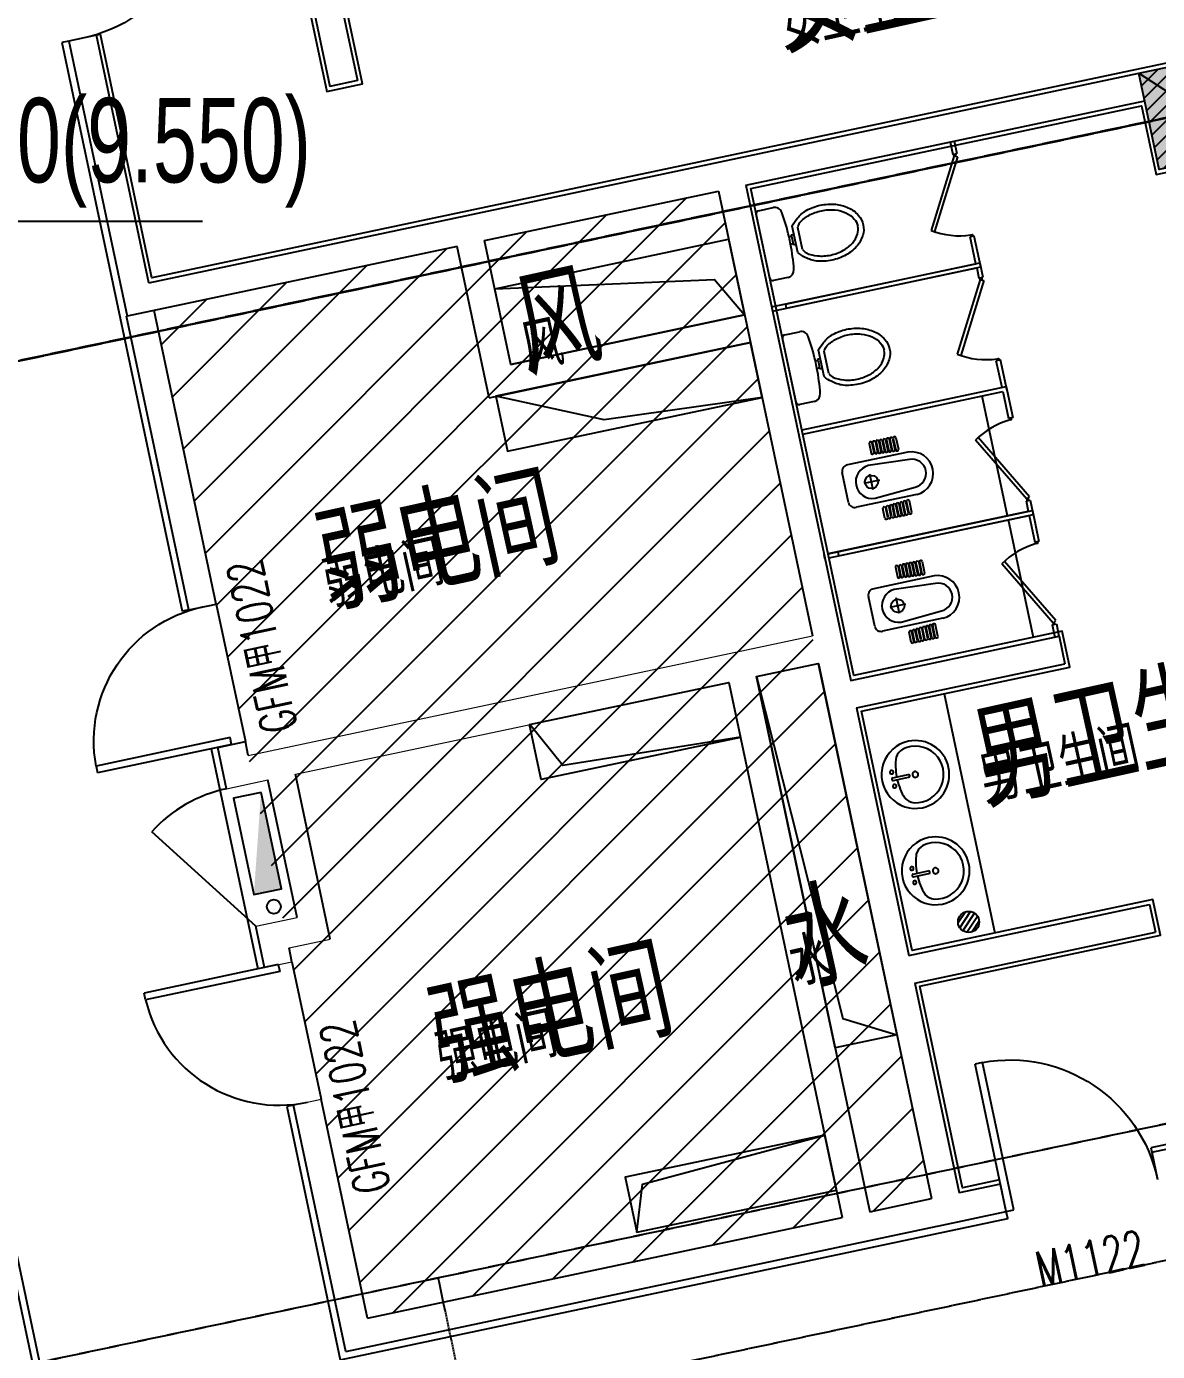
# Model space of a CAD drawing. Header units: millimetres. Extents: x -174040 to 151923, y -227569 to 142020.
# Drawn here: x -138195 to -130149, y 37442 to 46865 of the extents above; entities that cross this region are included whole.
import ezdxf
from ezdxf.enums import TextEntityAlignment as Align

# ---------------------------------------------------------------- set-up
doc = ezdxf.new("R2010")
doc.units = ezdxf.units.MM
doc.header["$LTSCALE"] = 5
doc.linetypes.add('E-RG-1F$0$$0$DOTE', pattern=[2.42, 2, -0.2, 0.02, -0.2])
doc.linetypes.add('XRE2$0$HIDDEN', pattern=[0.375, 0.25, -0.125])
for name, color, linetype in [('A—墙体', 7, 'Continuous'), ('A—设备管丼、主管符号', 50, 'Continuous'), ('A—轴线、尺寸', 1, 'Continuous'), ('A—门窗', 135, 'Continuous'), ('E-COLS-F3$0$0S-COLS-HATCH', 8, 'Continuous'), ('E-COLS-F3$0$0S-COLS-HATCH-I', 8, 'Continuous'), ('E-COLS-F3$0$0S-COLS-LINE', 4, 'Continuous'), ('E1-RI-3F$0$A-SYMB-DOOR', 4, 'Continuous'), ('I-平面-标高（总）', 40, 'Continuous'), ('I—平面—卫生间隔断（不到顶）', 48, 'Continuous'), ('I—平面—填充01(线状)', 8, 'Continuous'), ('I—平面—文字', 40, 'Continuous'), ('I—平面—文字（放大1：100）', 40, 'XRE2$0$HIDDEN'), ('I—平面—标高', 40, 'Continuous'), ('I—平面—洁具2', 44, 'Continuous'), ('I—平面—消防设施', 10, 'Continuous'), ('I—平面—装饰面层线', 192, 'Continuous'), ('I—平面—踏步', 80, 'Continuous'), ('I—平面—门', 22, 'Continuous'), ('I—平面—门编号', 22, 'Continuous'), ('S-EQ1', 2, 'Continuous'), ('XRE0$0$E1-RW-1F$0$E-WC-BF$0$A-FIXT', 55, 'Continuous'), ('XRE0$0$LVTRY', 6, 'Continuous'), ('轴线100', 1, 'Continuous')]:
    doc.layers.add(name, color=color, linetype=linetype)
for name, color, linetype, lineweight in [('E1-RI-3F$0$AUDIT_D_131110141545-10', 7, 'Continuous', 5), ('E1-RW-3F$0$A-WALL', 7, 'Continuous', 5), ('XRE0$0$A-WALL', 7, 'Continuous', 5)]:
    doc.layers.add(name, color=color, linetype=linetype, lineweight=lineweight)
doc.styles.add('E1-RI-3F$0$ECADI-TXT', font='simplex.shx', dxfattribs={"bigfont": 'hztxt.shx'})
doc.styles.add('XD2008', font='SIMYOU.TTF', dxfattribs={"width": 0.7})

# ---------------------------------------------------------------- blocks, each defined once
blk = doc.blocks.new('biaogao')
at = {"layer": 'I—平面—标高'}
blk.add_line((11716360, -6091840), (11717260, -6091840), dxfattribs=at)
for points in [[(11716360, -6091390), (11719252.2, -6091390)], [(11716360, -6091390), (11716810, -6091840)], [(11716810, -6091840), (11717260, -6091390)]]:
    blk.add_lwpolyline(points, dxfattribs=at)
at = {"layer": 'I—平面—标高', "style": 'XD2008', "width": 0.7, "flags": 8}
blk.add_attdef('%%p0.000(-0.100)', text='', height=600, dxfattribs=at).set_placement((11716839.7, -6091292.8), align=Align.BOTTOM_LEFT)
blk = doc.blocks.new('E1-RI-3F$0$$DORLIB2D$00000001')
for p, q in [((0.45, 0.975), (0.5, 0.975)), ((0.45, 0), (0.45, 0.975)), ((0.5, 0), (0.5, 0.975)), ((0.5, 0), (0.45, 0))]:
    blk.add_line(p, q)
blk.add_arc((0.475, 0), 0.975, 91.46928, 180)
blk = doc.blocks.new('XRE3')
at = {"layer": 'E-COLS-F3$0$0S-COLS-HATCH'}
blk.add_hatch(color=18, dxfattribs=at).paths.add_polyline_path([(11713496.5, -6162685.8), (11714181.3, -6162540.8), (11714326.3, -6163225.6), (11713641.5, -6163370.6)])
at = {"layer": 'E-COLS-F3$0$0S-COLS-HATCH-I'}
h = blk.add_hatch(dxfattribs=at)
h.set_pattern_fill('ANSI31', color=256, scale=600, style=0)
h.set_pattern_definition([(45, (0, 0), (-53.0330086, 53.0330086), [])])
h.paths.add_polyline_path([(11713496.5, -6162685.8), (11714181.3, -6162540.8), (11714326.3, -6163225.6), (11713641.5, -6163370.6)])
at = {"layer": 'Defpoints'}
blk.add_line((11713496.5, -6162685.8), (11714326.3, -6163225.6), dxfattribs=at)
at = {"layer": 'E-COLS-F3$0$0S-COLS-LINE', "color": 255}
blk.add_lwpolyline([(11713496.5, -6162685.8), (11714181.3, -6162540.8), (11714326.3, -6163225.6), (11713641.5, -6163370.6)], close=True, dxfattribs=at)
blk = doc.blocks.new('E1-RI-3F$0$ECADI-TAG-DOOR')
blk = doc.blocks.new('E1-RI-3F$0$XFX-BX')
blk.add_lwpolyline([(0, 0), (0, 200), (700, 200), (700, 0)], close=True)
blk.add_solid([(0, 0), (0, 0), (700, 0), (700, 200)])
blk = doc.blocks.new('XRE0$0$E1-RW-1F$0$_LV13')
at = {"layer": 'S-EQ1'}
for p, q in [((-0.495, 0.071), (-0.071, 0.495)), ((-0.465, -0.183), (0.183, 0.465)), ((-0.354, -0.354), (0.354, 0.354)), ((-0.183, -0.465), (0.465, 0.183)), ((0.071, -0.495), (0.495, -0.071))]:
    blk.add_line(p, q, dxfattribs=at)
blk.add_circle((0, 0), 0.5, dxfattribs=at)
blk = doc.blocks.new('A$C1C9D1350')
at = {"layer": '轴线100', "linetype": 'E-RG-1F$0$$0$DOTE'}
for p, q in [((-241827.6, 48591), (-278068.4, 40919.1)), ((-232013.8, 43517), (-276627.4, 34072.6)), ((-234132.4, 42097.4), (-276431.7, 33143)), ((-252883.7, 24788.7), (-255783.2, 38485.2))]:
    blk.add_line(p, q, dxfattribs=at)

msp = doc.modelspace()

# ---------------------------------------------------------------- hatches: boundary and pattern name
at = {"layer": 'I—平面—填充01(线状)'}
h = msp.add_hatch(dxfattribs=at)
h.set_pattern_fill('ANSI31', color=256, scale=100, style=0)
h.set_pattern_definition([(45, (-11843778.7, 6209218.7), (-224.506403, 224.506403), [])])
edge = h.paths.add_edge_path()
edge.add_line((-133273.1, 45695.4), (-137287, 44845.6))
edge.add_line((-137287, 44845.6), (-135770, 37679.4))
edge.add_line((-135770, 37679.4), (-132392.5, 38394.4))
edge.add_line((-132392.5, 38394.4), (-131756, 38529.2))
edge.add_line((-131756, 38529.2), (-133273.1, 45695.4))

# ---------------------------------------------------------------- linework, layer by layer
at = {"layer": 'A—墙体'}
for p, q in [((-136440.4, 48346.9), (-136036.7, 46439.6)), ((-136141.2, 47899.1), (-135841, 46481.1)), ((-137698.4, 46802.9), (-137894, 46761.5)), ((-137894, 46761.5), (-137479.8, 44804.8)), ((-137325.6, 45041.9), (-137698.4, 46802.9)), ((-137325.6, 45041.9), (-130281.6, 46533.1)), ((-135841, 46481.1), (-136036.7, 46439.6)), ((-133077.4, 45736.8), (-130240.2, 46337.4)), ((-133077.4, 45736.8), (-132331.8, 42214.8)), ((-133273.1, 45695.4), (-132603.3, 42531.5)), ((-134750.3, 44462.1), (-134936.8, 45343.2)), ((-134904.5, 44225), (-135132.5, 45301.7)), ((-137040.7, 42716.2), (-137482.7, 44804.2)), ((-136845, 42757.6, 0), (-137287, 44845.6)), ((-134750.3, 44462.1), (-133086.5, 44814.3)), ((-134904.5, 44225), (-133045.1, 44618.6)), ((-137040.7, 42716.2, 0), (-136845, 42757.6, 0)), ((-132331.8, 42214.8, 0), (-130849.7, 42528.6, 0)), ((-130849.7, 42528.6, 0), (-130808.3, 42332.9, 0)), ((-139208.5, 42343.4), (-138074.6, 36987)), ((-132561.9, 42335.8), (-131756, 38529.2)), ((-132290.4, 42019.2), (-130808.3, 42332.9)), ((-133002.6, 42242.2), (-132196.8, 38435.8)), ((-133198.2, 42200.8), (-132392.5, 38394.4)), ((-132290.4, 42019.2), (-131917.6, 40258.2)), ((-136833.6, 41737.9, 0), (-136637.9, 41779.3, 0)), ((-136617.2, 41681.5, 0), (-136637.9, 41779.3, 0)), ((-136771.5, 41444.4, 0), (-136833.6, 41737.9, 0)), ((-136270.9, 40528.2, 0), (-136478, 41506.5)), ((-136033.8, 40374, 0), (-136282.3, 41547.9)), ((-131917.6, 40258.2), (-130205.6, 40620.6)), ((-130205.6, 40620.6), (-130164.2, 40425)), ((-136502.2, 40172.6), (-136564.4, 40466.1)), ((-131876.2, 40062.5), (-130164.2, 40425)), ((-136306.6, 40214), (-136327.3, 40311.8)), ((-131876.2, 40062.5), (-131560.4, 38570.6)), ((-135770, 37679.4), (-136099.5, 39235.7)), ((-135924.3, 37442.3), (-136295.1, 39194.3)), ((-130190.7, 38860.5), (-128772.1, 39160.8)), ((-130190.7, 38860.5), (-130149.3, 38664.9)), ((-131266.9, 38632.7), (-131560.4, 38570.6)), ((-131225.5, 38437.1), (-131266.9, 38632.7)), ((-132196.8, 38435.8), (-131756, 38529.2)), ((-135770, 37679.4), (-132392.5, 38394.4)), ((-131714.6, 38333.5), (-131225.5, 38437.1)), ((-135924.3, 37442.3), (-131717.5, 38332.9))]:
    msp.add_line(p, q, dxfattribs=at)
for points in [[(-130281.6, 46533.1), (-129596.8, 46678), (-129451.8, 45993.2), (-130136.6, 45848.2), (-130281.6, 46533.1)], [(-134936.8, 45343.2), (-133273.1, 45695.4)], [(-135132.5, 45301.7), (-137479.8, 44804.8)]]:
    msp.add_lwpolyline(points, dxfattribs=at)
at = {"layer": 'A—设备管丼、主管符号'}
for points in [[(-133087.1, 44814.2), (-134750.3, 44462.1), (-134864.3, 45000.7), (-133201.2, 45352.8)], [(-133045.7, 44618.5), (-134855.6, 44235.4), (-134772.8, 43844), (-132962.9, 44227.2)], [(-132516.7, 38981.4), (-133935.3, 38681.1), (-133852.4, 38289.8), (-132433.9, 38590.1)], [(-132516.7, 38981.4), (-133935.3, 38681.1), (-133852.4, 38289.8), (-132433.9, 38590.1)]]:
    msp.add_lwpolyline(points, close=True, dxfattribs=at)
for points in [[(-134864.3, 45000.7), (-133299.8, 45065.2), (-133087.1, 44814.2)], [(-132962.9, 44227.2), (-134084.9, 44069.1), (-134855.6, 44235.4)], [(-132443.4, 39600.8), (-133002.6, 42242.2), (-132562.3, 42335.4), (-132003.2, 39694), (-132443.4, 39600.8)], [(-133002.6, 42242.2), (-132387.8, 39809.1), (-132003.2, 39694)], [(-134617, 41900.5), (-133198.5, 42200.8), (-133115.6, 41809.4), (-134534.2, 41509.1), (-134617, 41900.5)], [(-133116.3, 41811.7), (-134379.8, 41608.9), (-134614, 41901.1)], [(-132433.9, 38590.1), (-132516.7, 38981.4), (-133935.3, 38681.1), (-133852.4, 38289.8), (-132433.9, 38590.1)], [(-133852.4, 38289.8), (-133812.8, 38631.2), (-132516.7, 38981.4)], [(-133852.4, 38289.8), (-133812.8, 38631.2), (-132516.7, 38981.4)], [(-133852.4, 38289.8), (-133812.8, 38631.2), (-132516.7, 38981.4)]]:
    msp.add_lwpolyline(points, dxfattribs=at)
at = {"layer": 'A—轴线、尺寸', "linetype": 'E-RG-1F$0$$0$DOTE'}
for p, q in [((-121062.4, 48126.9), (-157551.8, 40402.4)), ((-111496.4, 42996.9), (-156110, 33552.5))]:
    msp.add_line(p, q, dxfattribs=at)
at = {"layer": 'E1-RI-3F$0$AUDIT_D_131110141545-10'}
for p, q in [((-136617.2, 41681.5, 0), (-132603.2, 42531.2, 0)), ((-133002.6, 42242.2, 0), (-132562.3, 42335.4, 0)), ((-136282.3, 41547.9, 0), (-133198.2, 42200.8, 0)), ((-136771.5, 41444.4, 0), (-136478, 41506.5, 0)), ((-136564.4, 40466.1, 0), (-136270.9, 40528.2, 0)), ((-136327.3, 40311.8), (-136033.8, 40374, 0)), ((-136502.2, 40172.6, 0), (-136306.6, 40214, 0)), ((-136295.1, 39194.3, 0), (-136099.5, 39235.7, 0))]:
    msp.add_line(p, q, dxfattribs=at)
at = {"layer": 'E1-RW-3F$0$A-WALL'}
for p, q in [((-136440.4, 48346.9), (-136036.7, 46439.6)), ((-136141.2, 47899.1), (-135841, 46481.1)), ((-137698.4, 46802.9), (-137894, 46761.5)), ((-137894, 46761.5), (-137479.8, 44804.8)), ((-137325.6, 45041.9), (-137698.4, 46802.9)), ((-137325.6, 45041.9), (-130281.6, 46533.1)), ((-135841, 46481.1), (-136036.7, 46439.6)), ((-133077.4, 45736.8), (-130240.2, 46337.4)), ((-133077.4, 45736.8), (-132331.8, 42214.8)), ((-133273.1, 45695.4), (-132603.3, 42531.5)), ((-132331.8, 42214.8, 0), (-130849.7, 42528.6, 0)), ((-130849.7, 42528.6, 0), (-130808.3, 42332.9, 0)), ((-132561.9, 42335.8), (-131756, 38529.2)), ((-132290.4, 42019.2), (-130808.3, 42332.9)), ((-132290.4, 42019.2), (-131917.6, 40258.2)), ((-131917.6, 40258.2), (-130205.6, 40620.6)), ((-130205.6, 40620.6), (-130164.2, 40425)), ((-131876.2, 40062.5), (-130164.2, 40425)), ((-131876.2, 40062.5), (-131560.4, 38570.6)), ((-130190.7, 38860.5), (-128772.1, 39160.8)), ((-130190.7, 38860.5), (-130149.3, 38664.9)), ((-131266.9, 38632.7), (-131560.4, 38570.6)), ((-131225.5, 38437.1), (-131266.9, 38632.7)), ((-131714.6, 38333.5), (-131225.5, 38437.1))]:
    msp.add_line(p, q, dxfattribs=at)
for points in [[(-130281.6, 46533.1), (-129596.8, 46678), (-129451.8, 45993.2), (-130136.6, 45848.2), (-130281.6, 46533.1)], [(-134936.8, 45343.2), (-133273.1, 45695.4)], [(-135132.5, 45301.7), (-137479.8, 44804.8)]]:
    msp.add_lwpolyline(points, dxfattribs=at)
at = {"layer": 'I—平面—卫生间隔断（不到顶）', "ltscale": 3}
for p, q in [((-131625.1, 46044.2), (-131606.5, 45956.2)), ((-131595.8, 46050.4), (-131577.2, 45962.4)), ((-131596.5, 45947.3), (-131759.8, 45415.1)), ((-131571.5, 45939.2), (-131734.8, 45406.9)), ((-131606.5, 45956.2), (-131577.2, 45962.4)), ((-131596.5, 45947.3), (-131571.5, 45939.2)), ((-131452.9, 45375.4), (-131482.2, 45369.2)), ((-131441.9, 45178.5), (-131482.2, 45369.2)), ((-131406.3, 45155.4), (-131452.9, 45375.4)), ((-132894.7, 44870.9), (-131441.9, 45178.5)), ((-132888.5, 44841.6), (-131406.3, 45155.4)), ((-132796.9, 44891.7), (-131412.5, 45184.7)), ((-132790.7, 44862.3), (-131435.7, 45149.1)), ((-131435.7, 45149.1), (-131420.1, 45075.7)), ((-131412.5, 45184.7), (-131390.8, 45081.9)), ((-131410.1, 45066.8), (-131573.4, 44534.6)), ((-131385.1, 45058.7), (-131548.4, 44526.4)), ((-131420.1, 45075.7), (-131390.8, 45081.9)), ((-131410.1, 45066.8), (-131385.1, 45058.7)), ((-132796.4, 44889.4), (-132790.2, 44860)), ((-131266.5, 44494.9), (-131295.9, 44488.7)), ((-131255.5, 44298), (-131295.9, 44488.7)), ((-131219.9, 44274.9), (-131266.5, 44494.9)), ((-132678.3, 43996.6), (-131226.1, 44304)), ((-131226.1, 44304), (-131179.5, 44084.1)), ((-132672.1, 43967.2), (-131249.2, 44268.5)), ((-131249.2, 44268.5), (-131208.9, 44077.9)), ((-131179.5, 44084.1), (-131208.9, 44077.9)), ((-131079.1, 43503.2), (-131444, 43923.6)), ((-131059.5, 43520.8), (-131424.5, 43941.2)), ((-131084.6, 43490.9), (-131055.3, 43497.1)), ((-131084.6, 43490.9), (-131069.1, 43417.5)), ((-131079.1, 43503.2), (-131059.5, 43520.8)), ((-131055.3, 43497.1), (-131033.5, 43394.4)), ((-132492, 43116.1), (-131039.7, 43423.5)), ((-132492, 43116.3), (-131069.1, 43417.5)), ((-132485.8, 43087), (-131033.5, 43394.4)), ((-132485.8, 43087), (-131062.8, 43388)), ((-131062.8, 43388), (-131022.5, 43197.4)), ((-131039.7, 43423.5), (-130993.1, 43203.6)), ((-130993.1, 43203.6), (-131022.5, 43197.4)), ((-130892.7, 42622.7), (-131257.7, 43043.2)), ((-130873.2, 42640.3), (-131238.1, 43060.7)), ((-130898.2, 42610.4), (-130868.9, 42616.6)), ((-130898.2, 42610.4), (-130879.6, 42522.3)), ((-130892.7, 42622.7), (-130873.2, 42640.3)), ((-130868.9, 42616.6), (-130850.2, 42528.5)), ((-131667.9, 42120.3), (-131307.5, 40418))]:
    msp.add_line(p, q, dxfattribs=at)
for points in [[(-131587.4, 45960.2), (-131585.2, 45949.7), (-131596.5, 45947.3), (-131598.7, 45957.8)], [(-131474.4, 45370.8), (-131476.9, 45382.7), (-131465.7, 45385.1), (-131463.2, 45373.2)], [(-131401, 45079.7), (-131398.8, 45069.2), (-131410.1, 45066.8), (-131412.3, 45077.3)], [(-131288, 44490.4), (-131290.5, 44502.3), (-131279.3, 44504.6), (-131276.8, 44492.7)], [(-131201.1, 44079.5), (-131198.6, 44067.8), (-131187.3, 44070.2), (-131189.8, 44081.9)], [(-131065.5, 43494.9), (-131067.8, 43505.6), (-131079.1, 43503.2), (-131076.8, 43492.5)], [(-131014.7, 43199), (-131012.2, 43187.3), (-131000.9, 43189.7), (-131003.4, 43201.4)], [(-130879.1, 42614.4), (-130881.4, 42625.1), (-130892.7, 42622.7), (-130890.4, 42612.1)]]:
    msp.add_lwpolyline(points, dxfattribs=at)
for centre, start, end in [((-131556.6, 45936.8), 248.72202, 278.18114), ((-131370.2, 45056.3), 248.72202, 278.18114), ((-131046.9, 43529), 105.72416, 135.18328), ((-130860.5, 42648.5), 105.72416, 135.18328)]:
    msp.add_arc(centre, 559.9, start, end, dxfattribs=at)
at = {"layer": 'I—平面—洁具2'}
for p, q in [((-132907.3, 45075.5), (-133003.5, 45529.8)), ((-132986.8, 45555.4), (-132883.6, 45577.3)), ((-132708, 45257.7), (-132748, 45446.4)), ((-132674.8, 45280.1), (-132708, 45436.9)), ((-132770.5, 45369.4), (-132751.9, 45373.3)), ((-132754.2, 45383.9), (-132735.5, 45387.8)), ((-132751.9, 45373.3), (-132754.2, 45383.9)), ((-132751.9, 45373.3), (-132740.8, 45320.5)), ((-132740.8, 45320.5), (-132759.3, 45316.5)), ((-132738.5, 45309.9), (-132740.8, 45320.5)), ((-132719.9, 45313.9), (-132738.5, 45309.9)), ((-132778.5, 45080.7), (-132881.7, 45058.8)), ((-132799.4, 44672.8), (-132696.2, 44694.6)), ((-132719.9, 44192.9), (-132816.1, 44647.2)), ((-132583.1, 44486.8), (-132564.5, 44490.7)), ((-132566.8, 44501.3), (-132548.1, 44505.2)), ((-132564.5, 44490.7), (-132566.8, 44501.3)), ((-132564.5, 44490.7), (-132553.3, 44437.9)), ((-132520.6, 44375.1), (-132560.5, 44563.8)), ((-132487.4, 44397.5), (-132520.6, 44554.3)), ((-132553.3, 44437.9), (-132571.9, 44433.9)), ((-132551.1, 44427.3), (-132553.3, 44437.9)), ((-132532.5, 44431.2), (-132551.1, 44427.3)), ((-132591.1, 44198), (-132694.3, 44176.2)), ((-132168.4, 43917.2), (-132168.4, 43917.2)), ((-132168.4, 43917.2), (-132168.4, 43917.2)), ((-132144, 43922.4), (-132144, 43922.4)), ((-132144, 43922.4), (-132144, 43922.4)), ((-132132.1, 43914.6), (-132116.7, 43841.9)), ((-132132.1, 43914.6), (-132116.7, 43841.9)), ((-132127.2, 43915.7), (-132111.4, 43841)), ((-132127.2, 43915.7), (-132111.4, 43841)), ((-132119.5, 43927.5), (-132119.5, 43927.5)), ((-132119.5, 43927.5), (-132119.5, 43927.5)), ((-132107.6, 43919.8), (-132091.8, 43845.1)), ((-132107.6, 43919.8), (-132091.8, 43845.1)), ((-132102.8, 43920.9), (-132086.5, 43844.3)), ((-132102.8, 43920.9), (-132086.5, 43844.3)), ((-132095, 43932.7), (-132095, 43932.7)), ((-132095, 43932.7), (-132095, 43932.7)), ((-132083.2, 43925), (-132067, 43848.4)), ((-132083.2, 43925), (-132067, 43848.4)), ((-132078.3, 43926), (-132061.7, 43847.6)), ((-132078.3, 43926), (-132061.7, 43847.6)), ((-132070.6, 43937.9), (-132070.6, 43937.9)), ((-132070.6, 43937.9), (-132070.6, 43937.9)), ((-132058.7, 43930.2), (-132042.1, 43851.7)), ((-132058.7, 43930.2), (-132042.1, 43851.7)), ((-132053.8, 43931.2), (-132036.8, 43850.8)), ((-132053.8, 43931.2), (-132036.8, 43850.8)), ((-132046.1, 43943.1), (-132046.1, 43943.1)), ((-132046.1, 43943.1), (-132046.1, 43943.1)), ((-132034.3, 43935.4), (-132017.3, 43855)), ((-132034.3, 43935.4), (-132017.3, 43855)), ((-132029.4, 43936.4), (-132012, 43854.1)), ((-132029.4, 43936.4), (-132012, 43854.1)), ((-132021.7, 43948.2), (-132021.7, 43948.2)), ((-132021.7, 43948.2), (-132021.7, 43948.2)), ((-132009.8, 43940.5), (-131992.4, 43858.3)), ((-132009.8, 43940.5), (-131992.4, 43858.3)), ((-131925.4, 43837.9), (-132354.8, 43747)), ((-132200.6, 43900.1), (-132186, 43831.2)), ((-132200.6, 43900.1), (-132186, 43831.2)), ((-132192.9, 43912), (-132192.9, 43912)), ((-132192.9, 43912), (-132192.9, 43912)), ((-132181, 43904.3), (-132166.4, 43835.3)), ((-132181, 43904.3), (-132166.4, 43835.3)), ((-132176.1, 43905.3), (-132161.1, 43834.4)), ((-132176.1, 43905.3), (-132161.1, 43834.4)), ((-132174.1, 43823.5), (-132174.1, 43823.5)), ((-132174.1, 43823.5), (-132174.1, 43823.5)), ((-132156.6, 43909.5), (-132141.6, 43838.6)), ((-132156.6, 43909.5), (-132141.6, 43838.6)), ((-132151.7, 43910.5), (-132136.3, 43837.7)), ((-132151.7, 43910.5), (-132136.3, 43837.7)), ((-132149.7, 43828.6), (-132149.7, 43828.6)), ((-132149.7, 43828.6), (-132149.7, 43828.6)), ((-132149.3, 43826.7), (-132149.3, 43826.7)), ((-132149.3, 43826.7), (-132149.3, 43826.7)), ((-132125.2, 43833.8), (-132125.2, 43833.8)), ((-132125.2, 43833.8), (-132125.2, 43833.8)), ((-132124.4, 43830), (-132124.4, 43830)), ((-132124.4, 43830), (-132124.4, 43830)), ((-132099.5, 43833.3), (-132099.5, 43833.3)), ((-132099.5, 43833.3), (-132099.5, 43833.3)), ((-132074.7, 43836.6), (-132074.7, 43836.6)), ((-132074.7, 43836.6), (-132074.7, 43836.6)), ((-132049.8, 43839.8), (-132049.8, 43839.8)), ((-132049.8, 43839.8), (-132049.8, 43839.8)), ((-132025, 43843.1), (-132025, 43843.1)), ((-132025, 43843.1), (-132025, 43843.1)), ((-132000.1, 43846.4), (-132000.1, 43846.4)), ((-132000.1, 43846.4), (-132000.1, 43846.4)), ((-131914.3, 43785.2), (-132208.1, 43742.1)), ((-132346.9, 43480.5), (-132391.8, 43692.8)), ((-132127.6, 43637.8), (-132239.4, 43614.2)), ((-132171.7, 43570.1), (-132195.3, 43681.9)), ((-132158.9, 43509.9), (-131872.9, 43589.5)), ((-131861.7, 43536.8), (-132291.1, 43445.9)), ((-132094.9, 43449.2), (-132094.9, 43449.2)), ((-132063.6, 43373.6), (-132078.6, 43444.5)), ((-132070.9, 43456.3), (-132070.9, 43456.3)), ((-132070.5, 43454.4), (-132070.5, 43454.4)), ((-132044, 43377.7), (-132059, 43448.6)), ((-132039.1, 43378.8), (-132054.5, 43451.5)), ((-132046.8, 43463.4), (-132046.8, 43463.4)), ((-132046, 43459.6), (-132046, 43459.6)), ((-132019.5, 43382.9), (-132034.9, 43455.7)), ((-132014.6, 43383.9), (-132030.5, 43458.6)), ((-132022.7, 43470.5), (-132022.7, 43470.5)), ((-131995.1, 43388.1), (-132010.9, 43462.8)), ((-131990.2, 43389.1), (-132006.4, 43465.7)), ((-131998.7, 43477.5), (-131998.7, 43477.5)), ((-131970.6, 43393.3), (-131986.8, 43469.8)), ((-131965.7, 43394.3), (-131982.3, 43472.8)), ((-131974.6, 43484.6), (-131974.6, 43484.6)), ((-131946.2, 43398.4), (-131962.8, 43476.9)), ((-131941.3, 43399.5), (-131958.3, 43479.8)), ((-131950.6, 43491.7), (-131950.6, 43491.7)), ((-131921.7, 43403.6), (-131938.7, 43484)), ((-131916.8, 43404.6), (-131934.2, 43486.9)), ((-131926.5, 43498.8), (-131926.5, 43498.8)), ((-131897.2, 43408.8), (-131914.7, 43491.1)), ((-132068.5, 43372.5), (-132083.1, 43441.5)), ((-132076.2, 43360.7), (-132076.2, 43360.7)), ((-132051.7, 43365.9), (-132051.7, 43365.9)), ((-132027.2, 43371), (-132027.2, 43371)), ((-132002.8, 43376.2), (-132002.8, 43376.2)), ((-131978.3, 43381.4), (-131978.3, 43381.4)), ((-131953.9, 43386.6), (-131953.9, 43386.6)), ((-131929.4, 43391.8), (-131929.4, 43391.8)), ((-131905, 43396.9), (-131905, 43396.9)), ((-132014.2, 43019.7), (-131999.6, 42950.7)), ((-132014.2, 43019.7), (-131999.6, 42950.7)), ((-131994.6, 43023.8), (-131980, 42954.8)), ((-131994.6, 43023.8), (-131980, 42954.8)), ((-131989.7, 43024.8), (-131974.7, 42954)), ((-131989.7, 43024.8), (-131974.7, 42954)), ((-131970.2, 43029), (-131955.2, 42958.1)), ((-131970.2, 43029), (-131955.2, 42958.1)), ((-131965.3, 43030), (-131949.9, 42957.2)), ((-131965.3, 43030), (-131949.9, 42957.2)), ((-131945.7, 43034.2), (-131930.3, 42961.4)), ((-131945.7, 43034.2), (-131930.3, 42961.4)), ((-131940.8, 43035.2), (-131925, 42960.5)), ((-131940.8, 43035.2), (-131925, 42960.5)), ((-131921.2, 43039.3), (-131905.4, 42964.7)), ((-131921.2, 43039.3), (-131905.4, 42964.7)), ((-131916.4, 43040.4), (-131900.1, 42963.8)), ((-131916.4, 43040.4), (-131900.1, 42963.8)), ((-131896.8, 43044.5), (-131880.6, 42967.9)), ((-131896.8, 43044.5), (-131880.6, 42967.9)), ((-131891.9, 43045.5), (-131875.3, 42967.1)), ((-131891.9, 43045.5), (-131875.3, 42967.1)), ((-131872.3, 43049.7), (-131855.7, 42971.2)), ((-131872.3, 43049.7), (-131855.7, 42971.2)), ((-131867.4, 43050.7), (-131850.4, 42970.4)), ((-131867.4, 43050.7), (-131850.4, 42970.4)), ((-131847.9, 43054.9), (-131830.9, 42974.5)), ((-131847.9, 43054.9), (-131830.9, 42974.5)), ((-131843, 43055.9), (-131825.6, 42973.6)), ((-131843, 43055.9), (-131825.6, 42973.6)), ((-131823.4, 43060), (-131806, 42977.8)), ((-131823.4, 43060), (-131806, 42977.8)), ((-131739, 42957.5), (-132168.5, 42866.6)), ((-131727.9, 42904.7), (-132021.7, 42861.6)), ((-132160.5, 42600.1), (-132205.4, 42812.3)), ((-131985.3, 42689.6), (-132008.9, 42801.4)), ((-131941.2, 42757.3), (-132053, 42733.7)), ((-131972.5, 42629.4), (-131686.5, 42709.1)), ((-131675.3, 42656.3), (-132104.7, 42565.4)), ((-131759.8, 42517.9), (-131776.4, 42596.4)), ((-131754.9, 42519), (-131771.9, 42599.4)), ((-131735.3, 42523.1), (-131752.3, 42603.5)), ((-131730.4, 42524.2), (-131747.8, 42606.4)), ((-131710.9, 42528.3), (-131728.3, 42610.6)), ((-131882.1, 42492.1), (-131896.7, 42561)), ((-131877.2, 42493.1), (-131892.2, 42564)), ((-131857.6, 42497.2), (-131872.6, 42568.1)), ((-131852.7, 42498.3), (-131868.1, 42571)), ((-131833.1, 42502.4), (-131848.5, 42575.2)), ((-131828.3, 42503.4), (-131844.1, 42578.1)), ((-131808.7, 42507.6), (-131824.5, 42582.3)), ((-131803.8, 42508.6), (-131820, 42585.2)), ((-131784.2, 42512.8), (-131800.4, 42589.3)), ((-131779.3, 42513.8), (-131795.9, 42592.3)), ((-132032.1, 41521.5), (-131923.7, 41544.4)), ((-132028.2, 41502.9), (-131919.7, 41525.7)), ((-131888.2, 40836.5), (-131779.7, 40859.3)), ((-131884.3, 40817.9), (-131775.8, 40840.7))]:
    msp.add_line(p, q, dxfattribs=at)
for points in [[(-132748, 45446.4, -0.073872), (-132713.2, 45499.6, -0.093985), (-132649.4, 45556.6, -0.074422), (-132548.3, 45594.4, -0.074422), (-132440.6, 45600.8, -0.085065), (-132349.2, 45576.7, -0.106268), (-132276.3, 45522.4, -0.128381), (-132242.5, 45454.8, -0.130921)], [(-132708, 45436.9, -0.073654), (-132693.2, 45470.9, -0.085065), (-132630, 45521.6, -0.074422), (-132540, 45555.2, -0.074422), (-132444.2, 45560.9, -0.085065), (-132365.8, 45540.2, -0.106268), (-132306.4, 45496, -0.128381), (-132281.7, 45446.5, -0.131396)], [(-132242.5, 45454.8, -0.128381), (-132246, 45379.3, -0.106268), (-132290.7, 45300.2, -0.085065), (-132364.5, 45241.1, -0.074422), (-132465.5, 45203.3, -0.074422), (-132573.3, 45196.9, -0.093985), (-132654.7, 45223.1, -0.073872), (-132708, 45257.7, -0.130921)], [(-132674.8, 45280.1, 0.073654), (-132647.5, 45255, 0.085065), (-132569.2, 45234.3, 0.074422), (-132473.3, 45240.1, 0.074422), (-132383.4, 45273.7, 0.085065), (-132320.1, 45324.3, 0.106268), (-132283.7, 45388.8, 0.128381), (-132281.2, 45444.1, 0.131396)], [(-132560.5, 44563.8, -0.073872), (-132525.8, 44617, -0.093985), (-132462, 44674, -0.074422), (-132360.9, 44711.7, -0.074422), (-132253.2, 44718.2, -0.085065), (-132161.8, 44694.1, -0.106268), (-132088.9, 44639.8, -0.128381), (-132055, 44572.2, -0.130921)], [(-132520.6, 44554.3, -0.073654), (-132505.8, 44588.3, -0.085065), (-132442.6, 44639, -0.074422), (-132352.6, 44672.5, -0.074422), (-132256.7, 44678.3, -0.085065), (-132178.4, 44657.6, -0.106268), (-132119, 44613.4, -0.128381), (-132094.2, 44563.9, -0.131396)], [(-132055, 44572.2, -0.128381), (-132058.6, 44496.7, -0.106268), (-132103.2, 44417.6, -0.085065), (-132177, 44358.5, -0.074422), (-132278.1, 44320.7, -0.074422), (-132385.8, 44314.3, -0.093985), (-132467.3, 44340.5, -0.073872), (-132520.6, 44375.1, -0.130921)], [(-132487.4, 44397.5, 0.073654), (-132460.1, 44372.4, 0.085065), (-132381.8, 44351.7, 0.074422), (-132285.9, 44357.5, 0.074422), (-132195.9, 44391.1, 0.085065), (-132132.7, 44441.7, 0.106268), (-132096.3, 44506.2, 0.128381), (-132093.7, 44561.5, 0.131396)]]:
    msp.add_lwpolyline(points, format="xyb", dxfattribs=at)
for points in [[(-132088, 43368.4), (-132102.6, 43437.4)], [(-131901.6, 42487.9), (-131916.2, 42556.9)]]:
    msp.add_lwpolyline(points, dxfattribs=at)
for centre in [(-132183.5, 43626), (-131997.1, 42745.5)]:
    msp.add_circle(centre, 47.1, dxfattribs=at)
for centre, radius, start, end in [((-132982.4, 45534.3), 21.6, 101.95265, 191.95265), ((-132872.5, 45524.4), 54, 19.88451, 101.95265), ((-134234, 45032), 1501.9, 12.98274, 19.88451), ((-134234, 45032), 1501.9, 10.92256, 12.98274), ((-134234, 45032), 1501.9, 4.02079, 10.92256), ((-132886.2, 45079.9), 21.6, 191.95265, 281.95265), ((-132789.7, 45133.5), 54, 281.95265, 4.02079), ((-132794.9, 44651.7), 21.6, 101.95265, 191.95265), ((-132685, 44641.8), 54, 19.88451, 101.95265), ((-134046.6, 44149.3), 1501.9, 12.98274, 19.88451), ((-134046.6, 44149.3), 1501.9, 10.92256, 12.98274), ((-134046.6, 44149.3), 1501.9, 4.02079, 10.92256), ((-132602.3, 44250.9), 54, 281.95265, 4.02079), ((-132698.8, 44197.3), 21.6, 191.95265, 281.95265), ((-132166.3, 43907.4), 10, 101.9523, 191.9523), ((-132166.3, 43907.4), 10, 101.9523, 191.9523), ((-132166.3, 43907.4), 10, 11.9523, 101.9523), ((-132166.3, 43907.4), 10, 11.9523, 101.9523), ((-132141.9, 43912.6), 10, 101.9523, 191.9523), ((-132141.9, 43912.6), 10, 101.9523, 191.9523), ((-132141.9, 43912.6), 10, 11.9523, 101.9523), ((-132141.9, 43912.6), 10, 11.9523, 101.9523), ((-132117.4, 43917.8), 10, 101.9523, 191.9523), ((-132117.4, 43917.8), 10, 101.9523, 191.9523), ((-132117.4, 43917.8), 10, 11.9523, 101.9523), ((-132117.4, 43917.8), 10, 11.9523, 101.9523), ((-132093, 43922.9), 10, 101.9523, 191.9523), ((-132093, 43922.9), 10, 101.9523, 191.9523), ((-132093, 43922.9), 10, 11.9523, 101.9523), ((-132093, 43922.9), 10, 11.9523, 101.9523), ((-132068.5, 43928.1), 10, 101.9523, 191.9523), ((-132068.5, 43928.1), 10, 101.9523, 191.9523), ((-132068.5, 43928.1), 10, 11.9523, 101.9523), ((-132068.5, 43928.1), 10, 11.9523, 101.9523), ((-132044.1, 43933.3), 10, 101.9523, 191.9523), ((-132044.1, 43933.3), 10, 101.9523, 191.9523), ((-132044.1, 43933.3), 10, 11.9523, 101.9523), ((-132044.1, 43933.3), 10, 11.9523, 101.9523), ((-132019.6, 43938.5), 10, 101.9523, 191.9523), ((-132019.6, 43938.5), 10, 101.9523, 191.9523), ((-132019.6, 43938.5), 10, 11.9523, 101.9523), ((-132019.6, 43938.5), 10, 11.9523, 101.9523), ((-132190.8, 43902.2), 10, 101.9523, 191.9523), ((-132190.8, 43902.2), 10, 101.9523, 191.9523), ((-132190.8, 43902.2), 10, 11.9523, 101.9523), ((-132190.8, 43902.2), 10, 11.9523, 101.9523), ((-132176.2, 43833.2), 10, 191.9523, 281.9523), ((-132176.2, 43833.2), 10, 191.9523, 281.9523), ((-132176.2, 43833.2), 10, 281.9523, 11.9523), ((-132176.2, 43833.2), 10, 281.9523, 11.9523), ((-132151.3, 43836.5), 10, 191.9523, 281.9523), ((-132151.3, 43836.5), 10, 191.9523, 281.9523), ((-132151.3, 43836.5), 10, 281.9523, 11.9523), ((-132151.3, 43836.5), 10, 281.9523, 11.9523), ((-132126.5, 43839.8), 10, 191.9523, 281.9523), ((-132126.5, 43839.8), 10, 191.9523, 281.9523), ((-132126.5, 43839.8), 10, 281.9523, 11.9523), ((-132126.5, 43839.8), 10, 281.9523, 11.9523), ((-132101.6, 43843.1), 10, 191.9523, 281.9523), ((-132101.6, 43843.1), 10, 191.9523, 281.9523), ((-132101.6, 43843.1), 10, 281.9523, 11.9523), ((-132101.6, 43843.1), 10, 281.9523, 11.9523), ((-132076.8, 43846.4), 10, 191.9523, 281.9523), ((-132076.8, 43846.4), 10, 191.9523, 281.9523), ((-132076.8, 43846.4), 10, 281.9523, 11.9523), ((-132076.8, 43846.4), 10, 281.9523, 11.9523), ((-132051.9, 43849.6), 10, 191.9523, 281.9523), ((-132051.9, 43849.6), 10, 191.9523, 281.9523), ((-132051.9, 43849.6), 10, 281.9523, 11.9523), ((-132051.9, 43849.6), 10, 281.9523, 11.9523), ((-132027, 43852.9), 10, 191.9523, 281.9523), ((-132027, 43852.9), 10, 191.9523, 281.9523), ((-132027, 43852.9), 10, 281.9523, 11.9523), ((-132027, 43852.9), 10, 281.9523, 11.9523), ((-132002.2, 43856.2), 10, 191.9523, 281.9523), ((-132002.2, 43856.2), 10, 191.9523, 281.9523), ((-132002.2, 43856.2), 10, 281.9523, 11.9523), ((-132002.2, 43856.2), 10, 281.9523, 11.9523), ((-131898.8, 43686.3), 154, 283.93114, 99.97346), ((-132349.4, 43703.6), 43.8, 97.09741, 194.36498), ((-132177.3, 43627.3), 118.8, 105.00104, 278.90356), ((-131894.9, 43687.1), 100, 282.72728, 101.17732), ((-132303.8, 43487.8), 43.8, 189.53962, 286.80719), ((-132092.8, 43439.4), 10, 101.9523, 191.9523), ((-132092.8, 43439.4), 10, 11.9523, 101.9523), ((-132068.8, 43446.5), 10, 101.9523, 191.9523), ((-132068.8, 43446.5), 10, 11.9523, 101.9523), ((-132044.7, 43453.6), 10, 101.9523, 191.9523), ((-132044.7, 43453.6), 10, 11.9523, 101.9523), ((-132020.7, 43460.7), 10, 101.9523, 191.9523), ((-132020.7, 43460.7), 10, 11.9523, 101.9523), ((-131996.6, 43467.8), 10, 101.9523, 191.9523), ((-131996.6, 43467.8), 10, 11.9523, 101.9523), ((-131972.6, 43474.8), 10, 101.9523, 191.9523), ((-131972.6, 43474.8), 10, 11.9523, 101.9523), ((-131948.5, 43481.9), 10, 101.9523, 191.9523), ((-131948.5, 43481.9), 10, 11.9523, 101.9523), ((-131924.4, 43489), 10, 101.9523, 191.9523), ((-131924.4, 43489), 10, 11.9523, 101.9523), ((-132078.2, 43370.5), 10, 191.9523, 281.9523), ((-132078.2, 43370.5), 10, 281.9523, 11.9523), ((-132053.8, 43375.6), 10, 191.9523, 281.9523), ((-132053.8, 43375.6), 10, 281.9523, 11.9523), ((-132029.3, 43380.8), 10, 191.9523, 281.9523), ((-132029.3, 43380.8), 10, 281.9523, 11.9523), ((-132004.9, 43386), 10, 191.9523, 281.9523), ((-132004.9, 43386), 10, 281.9523, 11.9523), ((-131980.4, 43391.2), 10, 191.9523, 281.9523), ((-131980.4, 43391.2), 10, 281.9523, 11.9523), ((-131955.9, 43396.4), 10, 191.9523, 281.9523), ((-131955.9, 43396.4), 10, 281.9523, 11.9523), ((-131931.5, 43401.5), 10, 191.9523, 281.9523), ((-131931.5, 43401.5), 10, 281.9523, 11.9523), ((-131907, 43406.7), 10, 191.9523, 281.9523), ((-131907, 43406.7), 10, 281.9523, 11.9523), ((-131833.2, 43058), 10, 101.9523, 191.9523), ((-131833.2, 43058), 10, 101.9523, 191.9523), ((-131833.2, 43058), 10, 11.9523, 101.9523), ((-131833.2, 43058), 10, 11.9523, 101.9523), ((-132004.4, 43021.7), 10, 101.9523, 191.9523), ((-132004.4, 43021.7), 10, 101.9523, 191.9523), ((-132004.4, 43021.7), 10, 11.9523, 101.9523), ((-132004.4, 43021.7), 10, 11.9523, 101.9523), ((-131979.9, 43026.9), 10, 101.9523, 191.9523), ((-131979.9, 43026.9), 10, 101.9523, 191.9523), ((-131979.9, 43026.9), 10, 11.9523, 101.9523), ((-131979.9, 43026.9), 10, 11.9523, 101.9523), ((-131955.5, 43032.1), 10, 101.9523, 191.9523), ((-131955.5, 43032.1), 10, 101.9523, 191.9523), ((-131955.5, 43032.1), 10, 11.9523, 101.9523), ((-131955.5, 43032.1), 10, 11.9523, 101.9523), ((-131931, 43037.3), 10, 101.9523, 191.9523), ((-131931, 43037.3), 10, 101.9523, 191.9523), ((-131931, 43037.3), 10, 11.9523, 101.9523), ((-131931, 43037.3), 10, 11.9523, 101.9523), ((-131906.6, 43042.4), 10, 101.9523, 191.9523), ((-131906.6, 43042.4), 10, 101.9523, 191.9523), ((-131906.6, 43042.4), 10, 11.9523, 101.9523), ((-131906.6, 43042.4), 10, 11.9523, 101.9523), ((-131882.1, 43047.6), 10, 101.9523, 191.9523), ((-131882.1, 43047.6), 10, 101.9523, 191.9523), ((-131882.1, 43047.6), 10, 11.9523, 101.9523), ((-131882.1, 43047.6), 10, 11.9523, 101.9523), ((-131857.7, 43052.8), 10, 101.9523, 191.9523), ((-131857.7, 43052.8), 10, 101.9523, 191.9523), ((-131857.7, 43052.8), 10, 11.9523, 101.9523), ((-131857.7, 43052.8), 10, 11.9523, 101.9523), ((-131840.6, 42972.4), 10, 281.9523, 11.9523), ((-131840.6, 42972.4), 10, 281.9523, 11.9523), ((-131815.8, 42975.7), 10, 191.9523, 281.9523), ((-131815.8, 42975.7), 10, 191.9523, 281.9523), ((-131815.8, 42975.7), 10, 281.9523, 11.9523), ((-131815.8, 42975.7), 10, 281.9523, 11.9523), ((-131989.8, 42952.8), 10, 191.9523, 281.9523), ((-131989.8, 42952.8), 10, 191.9523, 281.9523), ((-131989.8, 42952.8), 10, 281.9523, 11.9523), ((-131989.8, 42952.8), 10, 281.9523, 11.9523), ((-131964.9, 42956), 10, 191.9523, 281.9523), ((-131964.9, 42956), 10, 191.9523, 281.9523), ((-131964.9, 42956), 10, 281.9523, 11.9523), ((-131964.9, 42956), 10, 281.9523, 11.9523), ((-131940.1, 42959.3), 10, 191.9523, 281.9523), ((-131940.1, 42959.3), 10, 191.9523, 281.9523), ((-131940.1, 42959.3), 10, 281.9523, 11.9523), ((-131940.1, 42959.3), 10, 281.9523, 11.9523), ((-131915.2, 42962.6), 10, 191.9523, 281.9523), ((-131915.2, 42962.6), 10, 191.9523, 281.9523), ((-131915.2, 42962.6), 10, 281.9523, 11.9523), ((-131915.2, 42962.6), 10, 281.9523, 11.9523), ((-131890.4, 42965.9), 10, 191.9523, 281.9523), ((-131890.4, 42965.9), 10, 191.9523, 281.9523), ((-131890.4, 42965.9), 10, 281.9523, 11.9523), ((-131890.4, 42965.9), 10, 281.9523, 11.9523), ((-131865.5, 42969.1), 10, 191.9523, 281.9523), ((-131865.5, 42969.1), 10, 191.9523, 281.9523), ((-131865.5, 42969.1), 10, 281.9523, 11.9523), ((-131865.5, 42969.1), 10, 281.9523, 11.9523), ((-131840.6, 42972.4), 10, 191.9523, 281.9523), ((-131840.6, 42972.4), 10, 191.9523, 281.9523), ((-131712.4, 42805.8), 154, 283.93114, 99.97346), ((-131708.5, 42806.6), 100, 282.72728, 101.17732), ((-132163, 42823.1), 43.8, 97.09741, 194.36498), ((-131990.9, 42746.8), 118.8, 105.00104, 278.90356), ((-132117.4, 42607.3), 43.8, 189.53962, 286.80719), ((-131810.2, 42587.3), 10, 101.9523, 191.9523), ((-131810.2, 42587.3), 10, 11.9523, 101.9523), ((-131786.2, 42594.3), 10, 101.9523, 191.9523), ((-131786.2, 42594.3), 10, 11.9523, 101.9523), ((-131762.1, 42601.4), 10, 101.9523, 191.9523), ((-131762.1, 42601.4), 10, 11.9523, 101.9523), ((-131738.1, 42608.5), 10, 101.9523, 191.9523), ((-131738.1, 42608.5), 10, 11.9523, 101.9523), ((-131906.4, 42559), 10, 101.9523, 191.9523), ((-131906.4, 42559), 10, 11.9523, 101.9523), ((-131882.4, 42566), 10, 101.9523, 191.9523), ((-131882.4, 42566), 10, 11.9523, 101.9523), ((-131858.3, 42573.1), 10, 101.9523, 191.9523), ((-131858.3, 42573.1), 10, 11.9523, 101.9523), ((-131834.3, 42580.2), 10, 101.9523, 191.9523), ((-131842.9, 42500.3), 10, 281.9523, 11.9523), ((-131834.3, 42580.2), 10, 11.9523, 101.9523), ((-131818.5, 42505.5), 10, 191.9523, 281.9523), ((-131818.5, 42505.5), 10, 281.9523, 11.9523), ((-131794, 42510.7), 10, 191.9523, 281.9523), ((-131794, 42510.7), 10, 281.9523, 11.9523), ((-131769.6, 42515.9), 10, 191.9523, 281.9523), ((-131769.6, 42515.9), 10, 281.9523, 11.9523), ((-131745.1, 42521), 10, 191.9523, 281.9523), ((-131745.1, 42521), 10, 281.9523, 11.9523), ((-131720.6, 42526.2), 10, 191.9523, 281.9523), ((-131720.6, 42526.2), 10, 281.9523, 11.9523), ((-131891.8, 42490), 10, 191.9523, 281.9523), ((-131891.8, 42490), 10, 281.9523, 11.9523), ((-131867.4, 42495.2), 10, 191.9523, 281.9523), ((-131867.4, 42495.2), 10, 281.9523, 11.9523), ((-131842.9, 42500.3), 10, 191.9523, 281.9523), ((-131871.7, 41545.6), 241.3, 101.88488, 281.88488), ((-131871.7, 41545.6), 201.4, 267.19199, 116.57777), ((-131871.7, 41545.6), 241.3, 281.88488, 101.88488), ((-131560.3, 41611.1), 452.3, 172.67624, 190.67815), ((-131910, 41634.9), 104.5, 119.69448, 161.09213), ((-132040.6, 41561.9), 12.7, 101.88488, 281.88488), ((-132040.6, 41561.9), 12.7, 281.88488, 101.88488), ((-131871.7, 41545.6), 20.6, 101.88488, 281.88488), ((-131871.7, 41545.6), 20.6, 281.88488, 101.88488), ((-132030.2, 41512.2), 9.52, 101.88488, 281.88488), ((-132019.7, 41462.5), 12.7, 101.88488, 281.88488), ((-132019.7, 41462.5), 12.7, 281.88488, 101.88488), ((-131560.3, 41611.1), 452.3, 193.09161, 211.09352), ((-131921.7, 41535), 9.52, 281.88488, 101.88488), ((-131870.8, 41448.4), 104.5, 222.67762, 264.07527), ((-131727.8, 40860.5), 241.3, 101.88488, 281.88488), ((-131727.8, 40860.5), 241.3, 281.88488, 101.88488), ((-131766.1, 40949.8), 104.5, 119.69448, 161.09213), ((-131727.8, 40860.5), 201.4, 267.19199, 116.57777), ((-131416.4, 40926), 452.3, 172.67624, 190.67815), ((-131896.7, 40876.9), 12.7, 101.88488, 281.88488), ((-131896.7, 40876.9), 12.7, 281.88488, 101.88488), ((-131886.2, 40827.2), 9.52, 101.88488, 281.88488), ((-131416.4, 40926), 452.3, 193.09161, 211.09352), ((-131777.8, 40850), 9.52, 281.88488, 101.88488), ((-131727.8, 40860.5), 20.6, 101.88488, 281.88488), ((-131727.8, 40860.5), 20.6, 281.88488, 101.88488), ((-131875.8, 40777.5), 12.7, 101.88488, 281.88488), ((-131875.8, 40777.5), 12.7, 281.88488, 101.88488), ((-131726.8, 40763.3), 104.5, 222.67762, 264.07527)]:
    msp.add_arc(centre, radius, start, end, dxfattribs=at)
at = {"layer": 'I—平面—消防设施'}
msp.add_circle((-136435.6, 40605.7), 50, dxfattribs=at)
at = {"layer": 'I—平面—装饰面层线'}
for p, q in [((-137894, 46761.5), (-137943.3, 46751)), ((-137669, 46809.1), (-137698.4, 46802.9)), ((-137040.7, 42716.2, 0), (-137088.2, 42706.2)), ((-136833.6, 41737.9, 0), (-136881.4, 41727.8)), ((-136502.2, 40172.6, 0), (-136550.4, 40162.4)), ((-136295.1, 39194.3), (-136343.6, 39184)), ((-130196.9, 38889.9), (-130190.7, 38860.5))]:
    msp.add_line(p, q, dxfattribs=at)
for points in [[(-137896.8, 47885.2), (-137921.7, 48002.6), (-136463.6, 48311.3), (-136059.8, 46404.1), (-135805.5, 46457.9), (-136105.7, 47876), (-133963.6, 48329.5), (-133746.1, 47302.2), (-133589.4, 47335.4), (-133910.4, 48851.8), (-130251.6, 49626.3), (-130071.6, 48775.1)], [(-137943.3, 46751), (-137088.2, 42706.2)], [(-129603, 46707.4), (-137302.5, 45077.5), (-137669, 46809.1)], [(-131273.1, 38662.1), (-131537.2, 38606.2), (-131840.6, 40039.4), (-130128.6, 40401.8), (-130182.5, 40656.2), (-131894.5, 40293.8), (-132254.8, 41996), (-130772.7, 42309.8), (-130826.5, 42564.2), (-132308.7, 42250.4), (-133041.8, 45713.6), (-130263.9, 46301.7), (-130159.9, 45813.3), (-129445.6, 45963.9)], [(-129035.9, 43883.5), (-129016.2, 43790.7), (-129750.9, 43635.2), (-128808.6, 39183.8), (-130196.9, 38889.9)], [(-140374.6, 42301), (-140343.5, 42154.3), (-139169.9, 42402.7), (-138015.3, 36948.5), (-149754.1, 34463.5)], [(-136881.4, 41727.8), (-136550.4, 40162.4)], [(-136343.6, 39184), (-135962.8, 37383.1), (-131215.1, 38388.1), (-131225.5, 38437.1)]]:
    msp.add_lwpolyline(points, dxfattribs=at)
at = {"layer": 'I—平面—踏步'}
for p, q in [((-131215.8, 43386.3), (-131396, 44237.4)), ((-131032.5, 42520.6), (-131209.6, 43357.1)), ((-136845, 42757.6, 0), (-136637.9, 41779.3, 0)), ((-136306.6, 40214, 0), (-136099.5, 39235.7, 0))]:
    msp.add_line(p, q, dxfattribs=at)
at = {"layer": 'I—平面—门'}
msp.add_line((-136564.4, 40466.1, 0), (-137304.5, 41138.5, 0), dxfattribs=at)
msp.add_arc((-136564.4, 40466.1, 0), 1000, 101.95256, 137.74745, dxfattribs=at)
at = {"layer": 'XRE0$0$A-WALL'}
for p, q in [((-132332.4, 42214.7, 0), (-130850.2, 42528.5, 0)), ((-130850.2, 42528.5, 0), (-130808.8, 42332.8, 0)), ((-132291, 42019), (-130808.8, 42332.8))]:
    msp.add_line(p, q, dxfattribs=at)
at = {"layer": 'XRE0$0$E1-RW-1F$0$E-WC-BF$0$A-FIXT'}
for p, q in [((-132521.9, 43109.8), (-132515.6, 43080.4)), ((-132516.1, 43082.7), (-132521.4, 43107.5)), ((-132521.4, 43107.5), (-132516.1, 43082.7)), ((-132424.1, 43130.7), (-132417.9, 43101.3))]:
    msp.add_line(p, q, dxfattribs=at)

# ---------------------------------------------------------------- block references
at = {"layer": 'A—门窗'}
msp.add_blockref('XRE3', (-11843778.7, 6209218.7), dxfattribs=at)
ref = msp.add_blockref('biaogao', (-11856196, 6136870), dxfattribs=at)
ref.add_attrib('%%p0.000(-0.100)', '9.580(9.550)', dxfattribs={"layer": 'I—平面—标高', "height": 600, "style": 'XD2008', "width": 0.7}).set_placement((-139356.3, 45577.1), align=Align.BOTTOM_LEFT)
at = {"layer": 'I-平面-标高（总）'}
ref = msp.add_blockref('biaogao', (-11856196, 6136870), dxfattribs=at)
ref.add_attrib('%%p0.000(-0.100)', '9.580(9.550)', dxfattribs={"layer": 'I—平面—标高', "height": 600, "style": 'XD2008', "width": 0.7}).set_placement((-139356.3, 45577.1), align=Align.BOTTOM_LEFT)
at = {"layer": 'I—平面—消防设施', "xscale": -1, "rotation": 101.9526484756937}
msp.add_blockref('E1-RI-3F$0$XFX-BX', (-136527, 41417.5), dxfattribs=at)
at = {"layer": 'I—平面—门'}
for p, xscale, yscale, zscale, rotation in [((-137910.1, 47320.2), -1099.999999997128, 1099.999999997128, -1099.999999997129, 281.9526480795093), ((-136839.3, 42247.8, 0), -1000.000000000022, 999.9999999999993, -1000.000000000022, 101.9526484887848), ((-136300.8, 39704.1, 0), 1000.000000000022, 1000.000000000022, 1000.000000000022, 101.9526484887847), ((-130687.4, 38551), -1099.999999997128, 1099.999999997128, -1099.999999997129, 11.95264807965886)]:
    msp.add_blockref('E1-RI-3F$0$$DORLIB2D$00000001', p, dxfattribs=dict(at, xscale=xscale, yscale=yscale, zscale=zscale, rotation=rotation))
at = {"layer": 'I—平面—门编号'}
ref = msp.add_blockref('E1-RI-3F$0$ECADI-TAG-DOOR', (-135865.5, 43470.6, 0), dxfattribs=dict(at, xscale=100.0000000022703, yscale=100.0000000022703, zscale=100.0000000022703, rotation=102.0629955413716))
ref.add_attrib('门窗主编号1', 'GFM甲1022', dxfattribs={"layer": 'E1-RI-3F$0$A-SYMB-DOOR', "height": 250, "rotation": 102.063, "style": 'E1-RI-3F$0$ECADI-TXT', "width": 0.7}).set_placement((-136529.7, 43093.4, 0), align=Align.RIGHT)
ref = msp.add_blockref('E1-RI-3F$0$ECADI-TAG-DOOR', (-135203.8, 40193.3, 0), dxfattribs=dict(at, xscale=100.0000000022703, yscale=100.0000000022703, zscale=100.0000000022703, rotation=102.0629955413716))
ref.add_attrib('门窗主编号1', 'GFM甲1022', dxfattribs={"layer": 'E1-RI-3F$0$A-SYMB-DOOR', "height": 250, "rotation": 102.063, "style": 'E1-RI-3F$0$ECADI-TXT', "width": 0.7}).set_placement((-135868, 39816.2, 0), align=Align.RIGHT)
ref = msp.add_blockref('E1-RI-3F$0$ECADI-TAG-DOOR', (-129943.8, 36975.9), dxfattribs=dict(at, xscale=100.0000000022704, yscale=100.0000000022704, zscale=100.0000000022704, rotation=11.97310403386122))
ref.add_attrib('门窗主编号1', 'M1122', dxfattribs={"layer": 'E1-RI-3F$0$A-SYMB-DOOR', "height": 250, "rotation": 11.9731, "style": 'E1-RI-3F$0$ECADI-TXT', "width": 0.7}).set_placement((-130220.1, 38062.4), align=Align.RIGHT)
at = {"layer": 'XRE0$0$LVTRY', "ltscale": 5, "xscale": 150.0000000000001, "yscale": 150.0000000000001, "zscale": 150.0000000000001, "rotation": 11.95313353351284}
msp.add_blockref('XRE0$0$E1-RW-1F$0$_LV13', (-131492.9, 40497), dxfattribs=at)
at = {"layer": '轴线100'}
msp.add_blockref('A$C1C9D1350', (120517.4, -520.6), dxfattribs=at)

# ---------------------------------------------------------------- texts
at = {"layer": 'I—平面—文字', "linetype": 'ByBlock', "style": 'XD2008', "width": 0.7}
for s, p in [('女卫生间', (-132812.4, 46719.7, 0)), ('风', (-134638.8, 44433.6, 0)), ('弱电间', (-136048.1, 42749.8, 0)), ('男卫生间', (-131379.2, 41361.6, 0)), ('水', (-132734.4, 40058.9, 0)), ('强电间', (-135241.4, 39392.7, 0))]:
    msp.add_text(s, height=600, rotation=12.44558, dxfattribs=at).set_placement(p)
at = {"layer": 'I—平面—文字（放大1：100）', "linetype": 'ByBlock', "style": 'XD2008', "width": 0.7}
for s, p in [('女卫生间', (-132812.4, 46719.7, 0)), ('风', (-134638.8, 44433.6, 0)), ('弱电间', (-136048.1, 42749.8, 0)), ('男卫生间', (-131379.2, 41361.6, 0)), ('水', (-132734.4, 40058.9, 0)), ('强电间', (-135241.4, 39392.7, 0))]:
    msp.add_text(s, height=300, rotation=12.44558, dxfattribs=at).set_placement(p)

doc.saveas('drawing.dxf')
